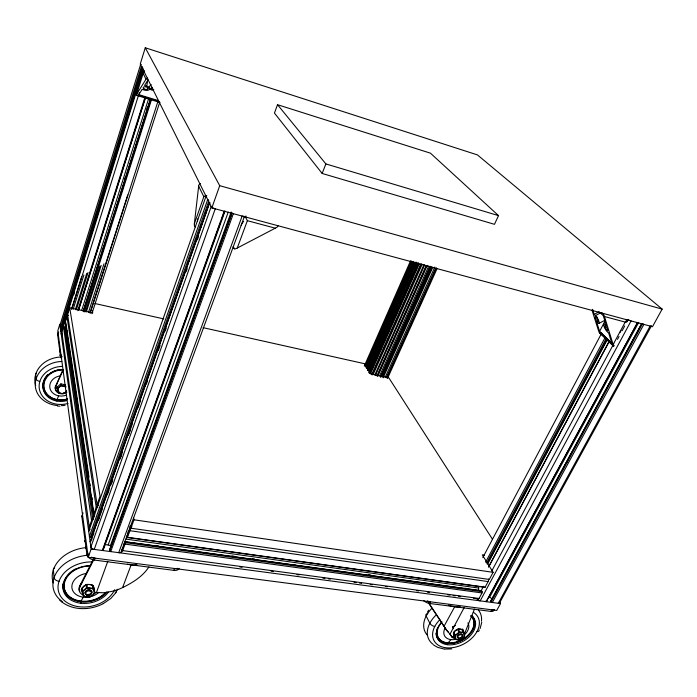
<?xml version="1.0" encoding="UTF-8"?>
<svg xmlns="http://www.w3.org/2000/svg" width="697" height="697" viewBox="0 0 697 697"><rect width="100%" height="100%" fill="white"/><g stroke="black" fill="none" stroke-linecap="round" stroke-linejoin="round"><path stroke-width="1.05" d="M478.595 590.525L478.639 588.033A2.771 1.533 -85.1 0 1 478.883 586.578M461.066 634.723L461.083 633.922M109.586 550.796L231.996 212.951L233.347 213.7L110.71 551.597A1.054 0.627 17.8 0 1 109.586 550.796L231.674 214.345M61.083 356.637A15.717 6.918 16.7 0 1 60.09 355.296L60.543 355.087M85.374 542.039L84.807 541.517L85.382 540.445M197.486 220.984L197.721 218.902M199.569 183.886A5.689 4.766 42.9 0 0 198.662 186.186L194.341 223.842L203.82 196.693A5.794 2.605 7.2 0 1 205.432 195.77L206.643 195.796M89.329 590.856L89.451 589.95M158.123 100.534L138.799 94.653L142.11 89.39L144.331 90.079A4.173 2.204 10.8 0 0 149.498 89.321A4.173 2.204 10.8 0 0 146.814 86.158L147.694 79.737M147.842 88.824L148.086 87.038M481.766 622.255L480.128 628.537M60.23 349.981A15.726 6.9 16.8 0 0 59.942 350.486L60.282 350.835M68.55 315.183A2.396 2.091 -5.9 0 0 66.973 316.656L65.283 322.275L65.866 322.85L89.024 477.218M145.272 47.771L140.263 63.993L211.844 207.898L652.488 326.71L662.15 309.111L477.462 154.917L145.272 47.771L219.712 185.69L662.15 309.111M61.667 358.38A5.384 2.379 16.5 0 1 60.569 356.768L57.624 334.699L58.104 333.166A5.201 2.204 16.6 0 1 58.801 332.025M125.608 119.954L126.575 116.843M61.162 328.566L142.354 66.816L141.439 66.363L60.351 328.052L62.077 328.757M73.699 294.848L74.344 292.766M136.124 94.147L136.769 92.065M90.166 529.441A3.163 2.457 -12.2 0 1 89.294 527.028L61.928 332.852C61.17 331.99 63.836 324.175 65.927 327.904L94.008 516.521M69.726 307.795L67.6 314.617L97.101 504.689L100.037 496.299L69.726 307.795L92.727 312.848L92.318 310.792M159.334 102.128L159.386 102.163A2.335 0.514 19.8 0 1 159.918 102.424L136.525 95.323A4.234 2.204 10.8 0 1 136.656 94.208L143.129 73.359A4.356 3.494 37.3 0 1 143.843 71.747L144.627 71.503M136.987 94.147L137.631 92.065M65.474 328.575L66.442 325.455M71.625 308.841L81.671 276.639M65.553 329.106L66.52 325.987M71.713 309.355L138.529 95.219M138.799 94.653L139.417 92.675M60.125 351.994L59.585 351.637L59.942 350.486M73.202 309.189L83.91 274.932M60.09 355.296L60.43 354.189A15.726 6.9 16.8 0 0 60.883 354.851M60.569 356.768L61.066 355.182A5.384 2.379 16.5 0 0 62.164 356.803M75.363 309.66L86.742 273.372M76.321 309.869L88.031 272.562M124.327 543.12L123.691 546.021L123.325 544.688M77.794 310.696L144.967 97.188M78.43 310.104L145.211 97.955M78.5 310.522L145.351 98.233M81.715 310.331L148.583 98.808M151.537 89.477L152.19 87.404M102.145 250.223L102.799 248.158M124.449 179.782L125.111 177.718M146.762 109.342L147.415 107.268M83.204 311.045L150.203 99.584M83.283 311.463L150.674 98.826M83.762 310.906L150.761 99.584M84.11 311.977L151.597 99.314M85.391 311.759L99.871 266.184M86.341 311.968L101.17 265.374M88.475 312.439L103.992 263.823M90.035 312.787L127.717 194.96M90.14 313.31L157.975 101.257M91.908 313.702L159.665 102.407M179.129 568.351A6.761 3.99 20.6 0 1 173.832 570.355L94.383 560.074A7.005 4.199 17 0 1 86.951 554.734L81.889 516.73L82.525 514.874A6.7 3.807 16.8 0 1 83.126 512.992M89.294 527.028L91.56 520.537L63.584 327.546M94.173 511.52L94.653 514.734A1.063 0.828 -12.2 0 1 93.929 513.759L96.23 507.189L66.973 316.656M127.124 535.514L127.263 537.709L129.973 530.713A3.215 0.845 -80.4 0 0 130.522 526.261M244.072 216.331A3.616 1.045 20.7 0 1 242.138 216.07L118.717 552.669A3.145 1.856 18.1 0 0 121.4 551.092A3.197 0.828 -80.6 0 0 122.655 550.604L125.129 543.843L124.946 541.656L481.357 590.725L482.036 591.631A0.932 0.514 -85.3 0 1 482.01 592.938L479.039 598.47A2.779 1.533 -85.4 0 1 476.957 598.897A2.797 1.359 30.5 0 0 480.189 600.866L631.073 320.934A3.154 0.732 25.9 0 1 628.093 319.609M86.271 548.905A20.3 11.997 17.5 0 1 85.661 547.825L86.132 546.483M92.335 537.309L90.514 537.248L208.673 201.32M97.423 520.502L98.146 518.455M105.726 496.926L106.449 494.879M114.029 473.359L115.467 469.264M127.377 435.442L128.1 433.395M135.68 411.875L137.126 407.771M144.706 386.251L145.42 384.204M157.33 350.382L158.777 346.287M166.356 324.767L167.08 322.711M174.659 301.191L175.383 299.144M178.99 288.898L180.07 285.822M188.016 263.274L188.73 261.227M196.31 239.707L197.033 237.66M200.64 227.405L201.729 224.338M205.336 214.084L206.059 212.036M91.734 537.413L209.283 203.742M92.832 535.984L93.921 532.909M98.983 518.551L102.232 509.315M107.294 494.957L109.107 489.825M111.642 482.646L112.722 479.571M120.677 456.997L122.489 451.874M128.997 433.412L132.256 424.177M138.041 407.762L140.567 400.583M146.353 384.169L147.442 381.093M91.446 540.253L92.527 537.178M98.312 520.772L99.392 517.697M110.962 484.894L112.051 481.819M119.997 459.262L121.809 454.139M128.318 435.686L130.121 430.563M158.315 350.6L160.127 345.468M165.18 331.119L166.269 328.043M186.151 271.664L187.232 268.589M197.356 239.881L198.445 236.806M86.951 554.734L87.63 552.817A7.014 4.191 17 0 0 88.841 555.161M88.223 557.269L91.159 548.992L59.82 324.227L57.79 330.814L88.223 557.269L496.743 610.45L500.516 603.576L499.392 601.72M211.844 207.898L219.712 185.69M94.383 560.074L95.071 558.158A7.014 4.191 17 0 1 91.568 557.112M103.513 548.138L140.263 445.836M140.994 443.789L214.118 240.212M214.85 238.165L220.365 222.822M221.472 219.755L224.408 211.566M103.269 549.959L225.053 211.078L224.164 211.217L102.346 550.482A1.054 0.627 17.4 0 0 103.269 549.959L103.017 548.905M104.994 544.549L108.14 544.976L228.259 212.001M231.186 212.001L110.379 545.838A3.154 1.856 17.7 0 0 108.14 544.976M109.455 550.003L231.343 213.439M93.572 593.818L96.447 592.52L107.791 561.312M277.511 104.689L274.452 113.08L322.153 173.457L494.469 224.321L498.521 215.626L430.467 153.174L277.511 104.689L325.882 163.926L498.521 215.626M121.4 551.092L244.342 216.645M484.424 555.134L482.289 554.812L493.101 572.324L489.268 579.451L130.897 528.204L133.998 519.796L133.58 517.697M233.025 246.851L233.931 248.663A3.206 1.019 20.6 0 0 234.601 249.056A5.759 2.553 -27.7 0 0 237.268 248.01L247.365 220.688L245.466 217.028M96.447 592.52L104.454 592.79L113.655 590.986A45.593 27.2 -32.8 0 0 119.779 588.869L122.594 587.588L131.228 564.622A26.817 15.726 18.5 0 1 129.302 564.326M127.551 534.346L127.786 534.878M322.153 173.457L325.882 163.926M173.832 570.355L174.555 568.508A6.761 3.982 20.7 0 0 177.63 568.334M474.465 609.108L464.864 632.902A7.589 5.167 -28.2 0 1 463.914 634.566M58.67 395.852L56.988 399.59M364.296 366.056L410.577 260.748M365.211 366.265L411.5 261M365.637 366.953L412.005 261.593M366.221 367.894L413.129 261.419M366.483 368.321L380.963 335.457M381.843 333.471L396.323 300.607M397.194 298.621L411.683 265.757M367.162 368.304L414.001 262.089M367.519 368.722L370.151 362.754M371.031 360.758L377.182 346.818M378.062 344.832L383.298 332.722M384.204 330.892L385.528 327.912M386.399 325.917L393.866 308.998M394.746 307.002L397.386 301.034M403.093 288.088L404.852 284.106M406.168 281.118L407.048 279.131M407.928 277.136L409.244 274.156M411.439 269.173L413.199 265.191M367.45 369.454L414.75 262.29M367.371 370.194L414.863 262.612M368.068 370.612L416.039 262.037M368.669 369.497L415.647 263.187M368.469 370.412L415.97 262.908M368.879 372.529L417.172 263.396M369.149 372.956L417.921 262.769M369.698 373.426L418.636 262.952M370.185 372.921L418.627 263.597M370.621 373.627L419.141 264.207M371.858 374.35L420.901 263.91M372.137 374.969L421.458 263.945M373.113 374.62L422.182 264.259M374.829 375.003L423.933 264.738M375.587 375.169L424.717 264.947M377.016 375.927L426.224 265.696M377.408 375.718L426.599 265.574M377.687 376.354L427.278 265.357M379.604 375.944L428.821 265.975M380.475 377.129L430.154 266.271M380.832 376.859L430.258 266.576M381.181 376.554L430.458 266.62M382.008 377.025L431.338 267.09M382.775 376.755L432.07 266.951M383.132 377.809L432.663 267.57M385.275 377.19L434.85 267.047M386.513 377.469L435.669 268.389M386.844 377.983L436.514 267.84M387.549 378.34L437.141 268.45M66.851 392.272L64.211 393.43A6.865 5.759 -7.6 0 1 57.093 392.158A6.865 5.759 -7.6 0 1 55.734 386.129L62.887 369.907M55.734 386.129L63.427 369.576M83.326 597.181L81.018 601.075M79.763 591.3A9 6.717 -12.7 0 1 79.676 585.985L93.337 559.299M83.788 595.264A9.009 6.717 -12.8 0 1 79.806 587.101L93.973 559.43M423.532 600.5A6.238 3.197 29.6 0 0 429.483 603.454L430.337 601.807A6.247 3.189 29.6 0 1 427.418 600.91M599.446 312.151L603.288 315.697L606.434 325.804L605.092 324.549A4.87 1.255 60.6 0 0 603.881 326.004A4.87 1.255 60.6 0 0 607.375 331.885L608.725 333.157L611.8 343.037L599.577 331.363L605.449 320.254M464.106 607.688L450.001 634.131L446.873 630.637A40.435 2.161 59.5 0 1 444.956 627.91L443.998 626.35L454.732 606.704M482.803 557.565L601.764 333M485.574 562.2L605.135 337.505M486.689 562.897L606.407 338.167M487.081 563.995L607.087 339.169M487.708 563.882L607.488 339.343M488.431 567.166L609.248 341.138M488.876 566.6L609.5 340.972M591.98 310.078L598.479 330.544A4.879 1.228 60.7 0 0 599.342 332.617A2.753 0.697 26 0 1 599.986 332.966L613.552 345.939A2.814 0.723 26.2 0 1 613.421 346.087A4.966 1.272 60.5 0 0 613.142 344.545L625.209 322.092L604.438 316.516A5.045 1.316 60.8 0 0 603.55 314.347A2.797 1.734 -72.5 0 0 603.506 313.65M480.974 591.073L483.544 586.282M491.777 570.948L613.735 343.821M619.981 332.617L620.992 330.726M625.549 322.249L626.403 320.228M626.429 321.875L627.457 319.958M617.507 339.343L619.049 336.468M622.142 330.718L624.712 325.935M626.777 322.101L627.805 320.184M127.124 537.483L484.38 587.266A0.932 0.514 -85.1 0 0 485.121 587.17L488.127 581.577A2.788 1.56 -84.8 0 0 488.588 578.98M486.576 601.154L637.65 322.389L486.175 601.668A0.932 0.453 30.7 0 0 486.576 601.154L486.149 600.431M492.457 598.993L489.634 597.207L638.705 322.354M642.686 323.809L643.889 324.393L492.352 602.487A0.932 0.453 30.8 0 1 491.246 601.781L490.81 601.058L641.423 324.122M641.641 323.922L490.81 601.058M566.731 462.486L567.776 460.578M491.246 601.781L642.573 323.722M429.483 603.454L490.888 611.4L491.768 609.797A6.16 2.988 30.9 0 0 493.938 609.579M532.856 540.759L533.893 538.851M499.54 602.957L651.329 326.118M129.119 531.532L130.06 527.516M127.882 534.904L128.274 531.201M148.914 566.879C142.789 576.489 132.639 582.648 122.637 587.58M136.638 94.2L146.004 79.214A4.339 2.326 10.8 0 1 147.145 78.343A2.37 2.352 3.2 0 1 147.729 78.064M147.991 80.042L144.575 85.47L146.814 86.158M427.374 612.14L428.786 610.128M116.477 591.962L110.849 598.453L103.243 603.646M450.968 639.619L447.762 643.192L447.413 642.817M66.581 391.217A8.808 3.511 -49.3 0 1 65.457 392.298A8.808 3.511 -49.3 0 1 63.897 393.491A4.992 4.191 -7.7 0 1 63.209 393.683A8.869 4.156 16.1 0 1 61.136 393.43A8.869 4.156 16.2 0 1 59.018 392.89A4.992 4.191 -7.7 0 1 58.513 392.489A8.713 0.714 75 0 1 57.973 390.886A8.704 0.714 75 0 1 57.389 388.978L57.206 387.454A4.984 4.182 -7.6 0 1 57.389 386.87L60.482 384.16A4.984 4.182 -7.6 0 1 61.162 383.986L65.361 384.788L65.57 386.304A4.992 4.191 -7.7 0 1 65.91 386.574M598.906 323.408L605.449 319.975M592.589 309.346L594.175 314.338L598.958 311.838M594.175 314.338L595.473 315.558L601.223 312.552M595.308 317.954L597.076 317.03M237.276 248.019L275.298 228.18A5.759 2.553 -26.7 0 0 277.667 226.595M103.034 603.759C90.453 610.25 73.882 610.807 62.146 602.199M86.079 547.363L85.661 547.825M451.726 648.942L444.477 649.073M57.468 406.046L59.933 406.185M122.655 550.604L479.039 598.47M239.881 566.975L242.033 567.262M271.124 571.157L273.276 571.453M296.974 574.624L299.126 574.912M322.824 578.092L324.976 578.379M328.209 578.815L330.361 579.102M354.059 582.283L356.219 582.57M359.452 582.997L361.604 583.293M370.22 584.443L372.372 584.731M385.302 586.465L387.454 586.752M416.536 590.655L418.688 590.943M427.305 592.101L429.465 592.389M447.77 594.837L449.931 595.133M453.163 595.56L455.315 595.848M458.548 596.284L460.7 596.571M473.629 598.305L475.781 598.592M91.159 548.992L500.516 603.576M231.918 555.884L234.07 556.18M252.375 558.706L254.527 559.003M368.635 574.737L370.787 575.034M156.119 545.655L158.271 545.951M292.723 564.483L294.875 564.779M464.812 588.198L466.964 588.495M125.085 541.83L481.61 590.908M125.233 542.614L482.036 591.631M125.051 544.096L482.01 592.938M127.551 537.3L485.121 587.17M125.965 539.112L478.639 588.033M129.973 530.713L488.127 581.577M129.677 526.252L131.829 526.557M133.998 519.796L493.101 572.324M444.05 649.02L437.603 647.339L433.569 645.004M210.172 202.923L209.448 203.001L90.148 541.796A1.054 0.619 16.9 0 1 90.993 541.264M94.923 303.526L163.856 318.912M203.097 327.668L364.296 363.651L370.604 373.871L388.882 377.887L492.326 539.008M247.365 220.688L275.298 228.18M138.267 95.201L158.236 101.274L159.256 102.084M208.821 200.231L207.697 199.56L89.408 536.463A1.045 0.61 16.8 0 0 90.514 537.248M600.012 332.974L601.354 333.358L613.404 344.858M59.707 600.134L61.754 601.903M601.973 312.892L603.541 314.347M599.342 332.617L613.421 346.087M448.528 632.327L448.032 631.796M447.735 631.438L446.254 629.487A37.865 2.021 59.5 0 1 444.407 626.873L428.28 602.539M449.722 633.495L452.065 637.206A7.589 5.167 -28.2 0 0 455.594 638.583M450.001 634.131L452.065 637.206M439.615 619.337L440.844 621.219M439.432 619.067L431.286 606.826M431.112 606.547L429.866 604.639M440.94 621.576L443.998 626.35M429.692 604.36L428.481 602.452M244.194 217.377L244.124 217.246A1.795 1.638 -29.7 0 1 244.743 216.41M453.764 632.231A10.063 7.632 -52.8 0 1 455.498 630.541A10.063 7.632 -52.8 0 1 457.493 629.313A5.506 3.746 -28.2 0 1 458.225 629.077A10.316 5.341 31.4 0 1 460.142 629.095A10.324 5.341 31.4 0 1 462.303 629.574A5.506 3.746 -28.2 0 1 462.712 629.931L464.237 632.737A10.246 2.065 71.7 0 1 464.524 634.671A10.255 2.065 71.7 0 1 464.559 636.126A5.524 3.755 -28.2 0 1 464.246 636.727A9.889 7.484 -52.4 0 1 462.503 638.417A9.889 7.484 -52.3 0 1 460.508 639.637M462.303 629.565L463.819 632.371A5.524 3.755 -28.2 0 1 464.237 632.737M458.225 629.077L459.741 631.883A10.176 5.228 31 0 0 461.911 632.353A10.176 5.228 31 0 0 463.819 632.362M457.493 629.304L459.001 632.109A9.941 7.458 -52.2 0 1 457.249 633.808A9.941 7.467 -52.2 0 1 455.254 635.037A5.524 3.755 -28.2 0 0 454.932 635.638A10.263 1.978 71.9 0 1 455.228 637.572A10.263 1.978 71.9 0 1 455.28 639.027A5.524 3.755 -28.2 0 0 455.699 639.402A10.141 5.28 31.2 0 0 457.859 639.872A10.141 5.28 31.1 0 0 459.767 639.863A5.524 3.755 -28.2 0 0 460.508 639.646M452.51 626.742L453.538 628.659M455.254 635.037L453.756 632.231A5.506 3.746 -28.2 0 0 453.442 632.824A10.411 2.021 71.7 0 0 453.494 634.296A10.42 2.021 71.7 0 0 453.791 636.222L455.28 639.036M453.442 632.824L454.932 635.638M453.791 636.222A5.506 3.746 -28.2 0 0 454.209 636.579L455.699 639.402M444.416 626.873L444.956 627.91M198.645 186.177L203.82 196.693M143.129 73.359L146.004 79.214M447.099 643.409L447.666 644.742M57.206 387.454L58.321 390.956M599.577 331.363L596.475 321.596L597.782 322.824A4.792 1.22 60.9 0 0 598.932 321.352A4.792 1.22 60.9 0 0 595.473 315.558M604.438 316.516L613.151 344.553M121.844 549.863L122.341 549.916L123.151 547.511M130.487 526.096L130.897 528.204M97.249 504.21L97.746 507.416M89.991 483.648L90.314 485.792M92.082 497.588L92.405 499.732M65.3 322.014L93.929 513.759M65.483 327.233L93.755 517.88M93.067 516.799L93.381 518.943M64.56 327.041L92.858 519.857A1.063 0.828 -12.2 0 0 91.56 520.537M92.318 517.74L92.631 519.884M94.391 589.584L94.818 592.668A6.561 4.888 -12.8 0 1 94.557 593.365A11.832 5.837 -54.6 0 1 92.562 595.316A11.832 5.846 -54.6 0 1 90.505 596.754A6.561 4.888 -12.8 0 1 89.608 597.024A11.448 7.197 16.7 0 1 86.916 596.963A11.448 7.197 16.7 0 1 84.163 596.388A6.561 4.888 -12.8 0 1 83.509 595.952A11.535 1.211 76.1 0 1 82.847 594.184A11.535 1.211 76.1 0 1 82.107 591.901L81.732 588.808A6.534 4.879 -12.8 0 1 81.985 588.111A12.084 5.942 -54.8 0 1 83.98 586.151A12.084 5.942 -54.8 0 1 86.045 584.705A6.534 4.879 -12.8 0 1 86.942 584.434A11.64 7.336 17 0 1 89.634 584.513A11.64 7.345 16.9 0 1 92.387 585.097A6.534 4.879 -12.8 0 1 93.023 585.532A11.692 1.115 76.1 0 1 93.677 587.31A11.692 1.115 76.1 0 1 94.391 589.584A6.534 4.879 -12.8 0 1 94.139 590.281L94.557 593.365M93.023 585.532L93.442 588.616A11.518 1.089 76 0 0 94.165 590.899A11.518 1.089 76 0 0 94.809 592.659M92.387 585.097L92.797 588.172A6.561 4.888 -12.8 0 1 93.442 588.616M64.211 393.43L64.124 392.777A6.865 5.759 -7.6 0 1 63.645 392.916M89.207 593.922L89.608 597.024M61.162 383.986L61.362 385.502A8.895 4.112 16.3 0 0 63.488 386.051A8.895 4.112 16.3 0 0 65.562 386.304M86.942 584.434L87.334 587.519A11.492 7.136 16.9 0 0 90.105 588.102A11.492 7.136 16.8 0 0 92.797 588.163M60.482 384.16L60.674 385.685A8.843 3.468 -49.2 0 1 59.14 387.192A8.843 3.468 -49.2 0 1 57.581 388.395A4.992 4.191 -7.7 0 0 57.389 388.987M86.045 584.696L86.437 587.78A11.893 5.794 -54.5 0 1 84.433 589.749A11.893 5.794 -54.5 0 1 82.359 591.195M58.827 391.357L59.018 392.89M83.509 595.952L83.135 592.851A6.534 4.879 -12.8 0 0 83.335 593.008M57.389 386.87L57.581 388.395M81.985 588.111L82.359 591.204A6.561 4.888 -12.8 0 0 82.107 591.901M79.676 585.985L79.806 587.101M80.765 601.772L80.878 603.245M56.806 400.174L56.858 401.071M59.594 351.584A15.717 6.918 16.7 0 1 60.273 350.608M59.715 392.899A6.865 5.759 -7.6 0 1 55.655 385.476M57.624 334.699A5.201 2.213 16.5 0 1 58.321 333.558M35.695 385.528A26.007 21.921 -7.3 0 1 61.188 357.003M36.523 373.322A3.668 1.69 15.6 0 0 35.678 374.341L36.096 378.941A3.694 1.716 15.6 0 0 39.86 381.433M65.056 405.297A26.19 22.025 -7.4 0 1 61.301 405.654M57.537 405.558A26.19 22.025 -7.4 0 1 35.329 382.758A26.19 22.025 -7.4 0 1 61.789 361.482M67.992 403.45A22.592 18.976 -7.5 0 1 39.32 388.856A22.592 18.976 -7.5 0 1 61.989 366.404M66.328 400.749A18.915 15.883 -7.5 0 1 42.918 387.785A18.915 15.883 -7.5 0 1 62.652 369.549M67.496 399.486A18.749 15.761 -7.5 0 1 45.915 393.936A18.749 15.761 -7.5 0 1 47.744 374.629M56.553 385.119A5.41 4.548 -7.5 0 1 56.779 384.474M57.084 389.161A5.271 4.417 -7.6 0 1 56.884 386.617M67.26 399.128A17.861 15.012 -7.5 0 1 43.981 387.767A17.861 15.012 -7.5 0 1 62.538 370.002M66.398 395.121A12.084 10.15 -7.5 0 1 50.088 388.821A12.084 10.15 -7.5 0 1 60.604 375.814M67.269 398.928A18.035 15.151 -7.5 0 1 43.772 387.454A18.035 15.151 -7.5 0 1 62.503 369.523M60.674 385.685A4.992 4.191 -7.7 0 1 61.362 385.502M66.572 390.712A4.496 3.764 -7.7 0 1 60.116 393.125A4.496 3.764 -7.7 0 1 58.905 387.41A4.496 3.764 -7.7 0 1 65.849 387.288M137.065 565.162A27.357 16.04 18.5 0 1 127.403 564.143M136.839 564.936A26.817 15.726 18.5 0 1 135 564.927M84.816 541.456A20.3 11.997 17.5 0 1 85.156 540.515M90.079 595.299A9.009 6.717 -12.8 0 1 88.798 595.578M81.889 516.73A6.7 3.816 16.7 0 1 82.49 514.848M117.636 589.235A34.284 25.702 -12.6 0 1 115.275 592.738M62.312 601.607A34.284 25.702 -12.6 0 1 55.821 573.727A34.284 25.702 -12.6 0 1 87.796 555.256M59.045 581.315A4.774 2.98 15.3 0 1 54.078 577.656L53.364 569.789A4.731 2.919 15.3 0 1 54.645 567.759M53.26 582.98A33.961 25.58 -12.5 0 1 85.94 547.65M114.709 589.688A29.588 22.138 -12.7 0 1 78.709 606.704A29.588 22.138 -12.7 0 1 58.827 581.978A29.588 22.138 -12.7 0 1 92.405 561.956M108.401 592.119A24.77 18.531 -12.7 0 1 77.716 602.705A24.77 18.531 -12.7 0 1 63.741 581.821A24.77 18.531 -12.7 0 1 90.706 565.676M107.103 591.971A24.552 18.383 -12.7 0 1 78.927 601.502A24.552 18.383 -12.7 0 1 62.974 584.008M105.334 592.772A23.611 17.678 -12.7 0 1 69.456 596.58A23.611 17.678 -12.7 0 1 75.433 568.944M106.249 592.136A23.393 17.512 -12.7 0 1 77.167 600.718A23.393 17.512 -12.7 0 1 65.126 580.819A23.393 17.512 -12.7 0 1 90.427 565.99M98.948 592.319A15.839 11.84 -12.7 0 1 73.42 591.823A15.839 11.84 -12.7 0 1 86.167 573.439M93.842 587.074A7.092 5.306 -12.7 0 1 93.328 587.798M80.878 584.304A7.092 5.306 -12.7 0 1 81.784 582.814M94.383 588.808A6.909 5.158 -12.7 0 1 93.773 589.906M81.654 590.559A6.909 5.158 -12.7 0 1 81.192 589.523M82.534 590.917A5.881 4.382 -12.8 0 1 88.231 584.487A5.881 4.382 -12.8 0 1 93.398 590.141M82.577 591.091A11.71 1.237 76.2 0 0 82.403 590.577A11.71 1.237 76.2 0 0 81.732 588.817M93.729 590.533A12.015 5.985 -55 0 1 94.139 590.289M86.437 587.78A6.561 4.888 -12.8 0 1 87.334 587.519M460.308 606.773A24.613 12.25 29.7 0 1 448.363 605.231M454.496 606.495A24.134 12.015 29.7 0 1 452.989 606.259M454.583 637.528A7.58 5.167 -28.2 0 1 451.534 636.187M494.007 609.431A6.16 2.997 30.9 0 1 490.888 611.4M427.226 635.063A28.673 19.76 -28.2 0 1 431.913 608.315M427.723 613.674A4.147 2.169 30.1 0 0 426.163 616.035L429.831 623.214A4.182 2.196 30.4 0 0 434.78 626.464M478.395 610.049A28.908 19.804 -28.2 0 1 481.461 621.175M433.046 644.307A28.908 19.804 -28.2 0 1 435.634 615.46M479.066 629.757A4.147 2.1 31.4 0 1 477.001 631.534M473.725 612.524A24.935 17.042 -28.2 0 1 471.555 638.469A24.935 17.042 -28.2 0 1 438.779 645.474A24.935 17.042 -28.2 0 1 439.79 619.79M472.157 616.218A20.875 14.271 -28.2 0 1 468.149 637.764A20.875 14.271 -28.2 0 1 441.454 642.73A20.875 14.271 -28.2 0 1 441.95 621.829M472.13 615.86A20.692 14.158 -28.2 0 1 460.804 640.796A20.692 14.158 -28.2 0 1 435.939 633.137M470.754 615.608A19.899 13.618 -28.2 0 1 457.912 641.423A19.899 13.618 -28.2 0 1 437.681 627.448M470.893 616.244A19.716 13.487 -28.2 0 1 467.469 636.291A19.716 13.487 -28.2 0 1 442.525 641.649A19.716 13.487 -28.2 0 1 441.462 622.56M467.931 622.909A13.348 9.113 -28.2 0 1 463.88 635.342M456.247 639.219A13.348 9.113 -28.2 0 1 445.209 627.814M452.641 627.204A5.977 4.086 -28.2 0 1 455.585 625.418M462.634 628.947A5.82 3.964 -28.2 0 1 463.043 630.349M453.364 635.577A5.82 3.964 -28.2 0 0 454.88 636.187A4.949 3.372 -28.2 0 1 456.326 629.992A4.949 3.372 -28.2 0 1 462.773 631.7M462.721 629.94A10.403 2.1 71.6 0 0 462.756 631.404A10.403 2.108 71.6 0 0 462.791 631.726M454.209 636.588A10.281 5.384 31.6 0 1 454.81 636.544M459.001 632.109A5.524 3.755 -28.2 0 1 459.741 631.883M153.758 89.678A2.823 2.797 -9.1 0 1 149.794 88.528A2.823 2.797 -9.1 0 1 151.249 84.686M153.044 89.155A2.814 2.797 -8.3 0 1 149.506 87.927M138.372 95.454A2.004 0.549 -4.4 0 1 136.786 95.428M136.525 95.323A2.361 0.523 19.6 0 1 136.908 95.332M195.395 226.926A3.171 0.985 19.9 0 1 194.716 226.551A5.742 4.905 43.7 0 1 194.358 223.85M199.577 183.895A3.102 2.91 -24.9 0 1 200.335 183.529M234.358 248.385A2.762 1.786 29.8 0 1 233.539 247.278M241.153 225.314A10.69 9.706 -29.6 0 1 243.68 221.385M244.664 217.551A4.513 1.403 9.2 0 1 245.963 217.351M245.501 216.401A4.522 1.76 -75.5 0 1 246.137 216.07M277.711 225.819A3.206 1.072 -75.3 0 1 277.65 226.595M277.781 225.427A2.744 2.274 -10.3 0 1 277.964 225.715M599.768 332.077A4.827 3.537 64 0 1 599.568 331.484M614.275 345.546A2.396 1.263 43.1 0 1 613.822 345.921M627.195 319.531A3.947 3.834 -16 0 1 627.544 319.967L627.056 320.707A5.201 3.032 -15.3 0 1 625.2 322.092M627.57 320.036A4.008 0.976 3.3 0 1 627.317 320.481M96.23 507.189A3.189 2.5 -12.4 0 1 98.652 505.212M67.226 330.909A2.387 2.074 -6.1 0 1 65.954 330.953M62.451 334.752A2.387 2.065 -6 0 1 61.928 332.852M478.473 599.411A1.403 0.68 30.5 0 1 478.107 599.063M651.364 325.891A3.136 0.714 26.1 0 1 650.127 326.074L498.277 603.28A2.788 1.333 30.9 0 0 499.514 601.929M488.919 596.824A2.779 1.342 30.6 0 1 489.634 597.207M206.765 195.552A3.581 1.011 20.2 0 0 206.024 196.197L88.702 531.393A3.128 1.812 16.9 0 1 89.608 530.068M141.23 64.42A2.596 0.505 19.8 0 0 140.576 64.638L59.968 325.281A2.344 0.976 16.6 0 1 60.874 324.619M144.357 70.676A2.64 0.523 19.8 0 1 143.181 69.874L61.153 333.785A2.379 1.011 16.6 0 0 62.321 334.908M60.761 330.892L142.31 68.114L143.024 68.167L61.475 330.761L60.778 330.866M211.182 206.573L90.88 546.997A3.18 1.891 17 0 0 94.243 549.402L215.251 208.821A3.659 1.063 20.3 0 1 211.182 206.573M87.169 595.099A3.476 2.588 -12.8 0 0 91.917 591.901A3.476 2.588 -12.8 0 0 86.437 590.647A3.476 2.588 -12.8 0 0 87.169 595.064A3.476 2.588 -12.8 0 0 91.908 591.866A3.476 2.588 -12.8 0 0 86.437 590.673A3.476 2.588 -12.8 0 0 87.169 595.099M87.474 595.046A2.823 2.1 -12.8 0 0 91.333 592.441A2.823 2.1 -12.8 0 0 86.881 591.448A2.823 2.1 -12.8 0 0 87.474 595.046M86.445 596.885A5.907 4.391 -12.8 0 0 94.261 591.23A5.907 4.391 -12.8 0 0 84.79 589.453A5.907 4.391 -12.8 0 0 86.445 596.885M459.314 638.321A2.919 1.986 -28.2 0 0 462.486 634.784A2.919 1.986 -28.2 0 0 457.833 635.22A2.919 1.986 -28.2 0 0 459.314 638.321M459.637 638.321A2.379 1.612 -28.2 0 0 462.216 635.437A2.379 1.612 -28.2 0 0 458.434 635.795A2.379 1.612 -28.2 0 0 459.637 638.321M458.905 639.872A4.966 3.372 -28.2 0 0 464.307 633.861A4.966 3.372 -28.2 0 0 456.413 634.575A4.966 3.372 -28.2 0 0 458.905 639.872M144.061 88.92A2.413 1.272 10.8 0 0 147.921 88.65A2.413 1.272 10.8 0 0 144.723 86.794A2.413 1.272 10.8 0 0 144.061 88.92M595.377 318.154A2.771 0.706 60.9 0 0 597.948 321.639A2.771 0.706 60.9 0 0 596.58 317.806A2.771 0.706 60.9 0 0 595.377 318.154M604.935 327.146A2.823 0.732 60.6 0 0 607.575 330.7A2.823 0.732 60.6 0 0 606.207 326.832A2.823 0.732 60.6 0 0 604.935 327.146"/></g></svg>
